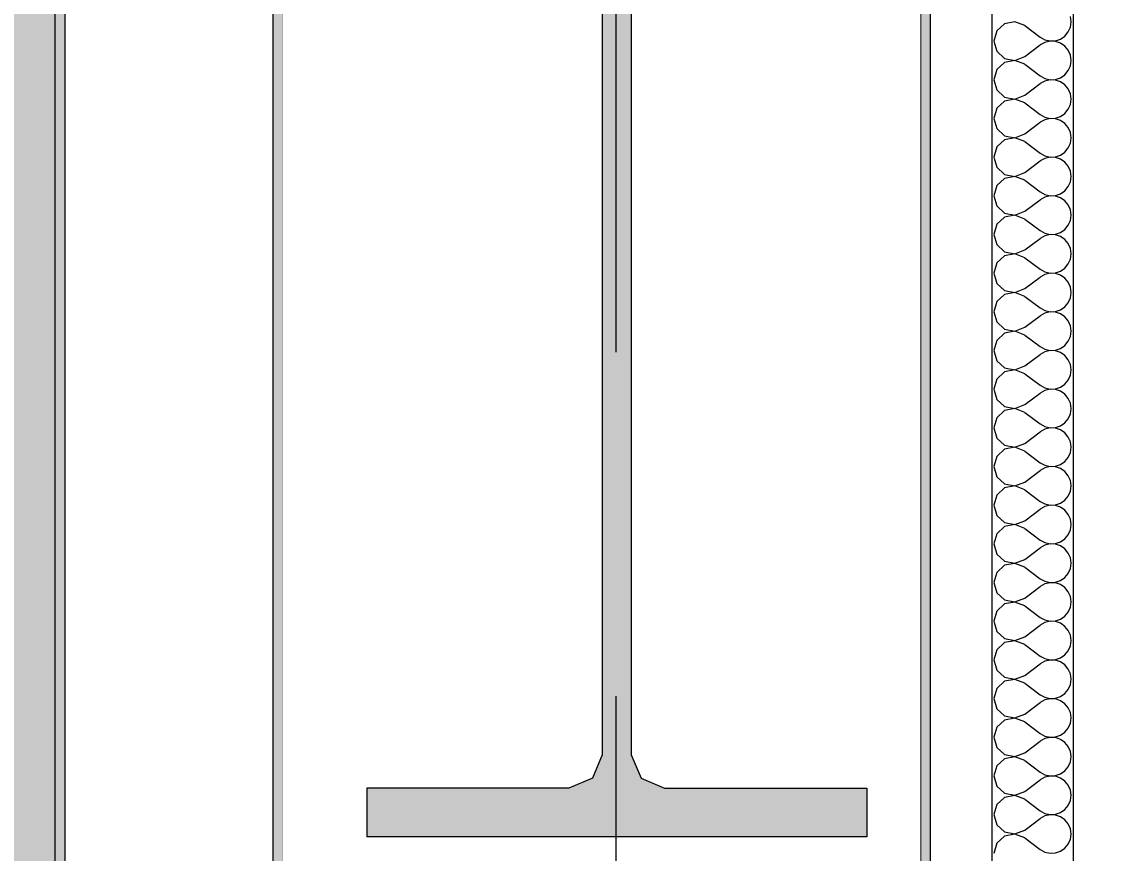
# Model space of a CAD drawing. Header units: millimetres. Extents: x -48147 to 1414029, y -496296 to 18123.
# Drawn here: x 1377105.5 to 1377439.4, y -479599.8 to -479343.9 of the extents above; entities that cross this region are included whole.
import ezdxf
from ezdxf.enums import TextEntityAlignment as Align

# ---------------------------------------------------------------- set-up
doc = ezdxf.new("R2010")
doc.units = ezdxf.units.MM
doc.header["$MEASUREMENT"] = 0
doc.linetypes.add('Double Dashed', pattern=[546.805537, 264.583325, -105.833328, 70.555556, -105.833328])
doc.linetypes.add('Wipeout_Contour', pattern=[1000, 0, -1000])
for name, color, linetype in [('A-25-M_Wall_Int', 7, 'Continuous'), ('New_A-15-MG_Structural_Grid_Phase_2', 7, 'Continuous'), ('New_A-25-M_Wall_Int', 7, 'Continuous'), ('New_A-95-D_1_20', 7, 'Continuous'), ('S-280-M_COLUMN.IFC Import', 7, 'Continuous'), ('S-280-M_STRUCT_FRAME.IFC Import', 7, 'Continuous')]:
    doc.layers.add(name, color=color, linetype=linetype)
for name, color, linetype, lineweight in [('A-25-M_Wall_Int_Pen_No__1', 7, 'Continuous', 13), ('New_A-25-M_Wall_Int_Pen_No__1', 7, 'Continuous', 13), ('New_A-95-D_1_20_Pen_No__1', 7, 'Continuous', 13), ('S-280-M_STRUCT_FRAME.IFC Import_Pen_No__1', 7, 'Continuous', 13), ('S-280-M_STRUCT_FRAME.IFC Import_Pen_No__160', 5, 'Continuous', 200), ('S-280-M_STRUCT_FRAME.IFC Import_Pen_No__90', 8, 'Continuous', 20)]:
    doc.layers.add(name, color=color, linetype=linetype, lineweight=lineweight)
for name, color, linetype, lineweight, true_color in [('A-25-M_Wall_Int_Pen_No__107', 7, 'Continuous', 15, 0xa6a6a6), ('New_A-15-MG_Structural_Grid_Phase_2_Pen_No__222', 7, 'Continuous', 13, 0x65af33), ('New_A-25-M_Wall_Int_Pen_No__107', 7, 'Continuous', 15, 0xa6a6a6)]:
    doc.layers.add(name, color=color, linetype=linetype, lineweight=lineweight, true_color=true_color)
doc.styles.add('GENERATED_STYLE_1', font='')
doc.styles.add('GENERATED_STYLE_2', font='')
doc.styles.get('GENERATED_STYLE_1').set_extended_font_data('Arial')
doc.styles.get('GENERATED_STYLE_2').set_extended_font_data('Swis721 BT')
doc.dimstyles.new('GENERATED_STYLE__4', dxfattribs={"dimtxt": 125, "dimasz": 47.5, "dimexe": 0.18, "dimexo": 50, "dimgap": 0.09, "dimtad": 1, "dimdec": 0, "dimzin": 0, "dimdsep": 46, "dimtxsty": 'GENERATED_STYLE_1', "dimblk": 'ARROWHEAD_2', "dimblk1": 'ARROWHEAD_2', "dimblk2": 'ARROWHEAD_2', "dimcen": 0.09, "dimclrd": 7, "dimclre": 7, "dimclrt": 7, "dimadec": 0, "dimazin": 0, "dimtfac": 1, "dimtdec": 4, "dimtmove": 0, "dimatfit": 3, "dimfxl": 1, "dimtolj": 1, "dimtzin": 0, "dimarcsym": 0})

# ---------------------------------------------------------------- blocks, each defined once
blk = doc.blocks.new('Section Elem_409_2', base_point=(1372879, -490836.73))
at = {"layer": 'A-25-M_Wall_Int_Pen_No__107', "linetype": 'Continuous'}
blk.add_hatch(color=256, dxfattribs=at).paths.add_polyline_path([(1377115.68, -479136.73), (1377100.68, -479136.73), (1377100.68, -479736.73), (1377115.68, -479736.73)])
at = {"layer": 'A-25-M_Wall_Int_Pen_No__107', "linetype": 'Continuous', "lineweight": 0, "true_color": 0x535353}
blk.add_hatch(color=251, dxfattribs=at).paths.add_polyline_path([(1377182.68, -482736.73), (1377185.68, -482736.73), (1377185.68, -479136.73), (1377182.68, -479136.73)])
at = {"layer": 'A-25-M_Wall_Int_Pen_No__1', "linetype": 'Continuous'}
for p, q in [((1377115.68, -479136.73), (1377115.68, -479736.73)), ((1377185.68, -479136.73), (1377185.68, -479736.73))]:
    blk.add_line(p, q, dxfattribs=at)
at = {"color": 254, "linetype": 'Wipeout_Contour', "lineweight": 0, "ltscale": 5834856.666910468}
blk.add_wipeout([(1377118.68, -482736.73), (1377182.68, -482736.73), (1377182.68, -479136.73), (1377118.68, -479136.73)], dxfattribs=at).dxf.layer = 'A-25-M_Wall_Int'
at = {"layer": 'A-25-M_Wall_Int_Pen_No__107', "linetype": 'Continuous', "lineweight": 0, "true_color": 0x535353}
blk.add_hatch(color=251, dxfattribs=at).paths.add_polyline_path([(1377115.68, -479761.73), (1377115.68, -482736.73), (1377118.68, -482736.73), (1377118.68, -479136.73), (1377115.68, -479136.73), (1377115.68, -479736.73)])
at = {"layer": 'A-25-M_Wall_Int_Pen_No__1', "linetype": 'Continuous'}
for p, q in [((1377118.68, -479136.73), (1377118.68, -482736.73)), ((1377182.68, -479136.73), (1377182.68, -482736.73))]:
    blk.add_line(p, q, dxfattribs=at)
blk = doc.blocks.new('*X441', base_point=(1372879, -490836.73))
at = {"layer": 'New_A-25-M_Wall_Int_Pen_No__107', "linetype": 'Continuous'}
for p, q in [((1377428.31, -479343.88), (1377428.08, -479342.25)), ((1377407.79, -479344.5), (1377405.39, -479346.7)), ((1377410.99, -479343.9), (1377407.79, -479344.5)), ((1377414.02, -479345.07), (1377410.99, -479343.9)), ((1377414.02, -479345.07), (1377418.79, -479348.64)), ((1377427.42, -479347), (1377428.08, -479345.5)), ((1377428.08, -479345.5), (1377428.31, -479343.88)), ((1377405.39, -479346.7), (1377404.5, -479349.83)), ((1377404.5, -479349.83), (1377405.39, -479352.96)), ((1377418.79, -479348.64), (1377420.22, -479349.43)), ((1377420.22, -479349.43), (1377421.82, -479349.8)), ((1377421.82, -479349.85), (1377420.22, -479350.22)), ((1377421.82, -479349.8), (1377423.46, -479349.72)), ((1377423.46, -479349.93), (1377421.82, -479349.85)), ((1377423.46, -479349.72), (1377425.02, -479349.2)), ((1377425.02, -479350.46), (1377423.46, -479349.93)), ((1377425.02, -479349.2), (1377426.37, -479348.27)), ((1377426.37, -479348.27), (1377427.42, -479347)), ((1377405.39, -479352.96), (1377407.79, -479355.15)), ((1377414.02, -479354.59), (1377418.79, -479351.02)), ((1377420.22, -479350.22), (1377418.79, -479351.02)), ((1377426.37, -479351.39), (1377425.02, -479350.46)), ((1377427.42, -479352.65), (1377426.37, -479351.39)), ((1377428.08, -479354.15), (1377427.42, -479352.65)), ((1377407.79, -479356.41), (1377405.39, -479358.6)), ((1377407.79, -479355.15), (1377410.99, -479355.76)), ((1377410.99, -479355.8), (1377407.79, -479356.41)), ((1377410.99, -479355.76), (1377414.02, -479354.59)), ((1377414.02, -479356.97), (1377410.99, -479355.8)), ((1377428.31, -479355.78), (1377428.08, -479354.15)), ((1377428.08, -479357.41), (1377428.31, -479355.78)), ((1377405.39, -479358.6), (1377404.5, -479361.73)), ((1377414.02, -479356.97), (1377418.79, -479360.54)), ((1377426.37, -479360.17), (1377427.42, -479358.91)), ((1377427.42, -479358.91), (1377428.08, -479357.41)), ((1377404.5, -479361.73), (1377405.39, -479364.86)), ((1377414.02, -479366.49), (1377418.79, -479362.92)), ((1377418.79, -479360.54), (1377420.22, -479361.34)), ((1377420.22, -479362.13), (1377418.79, -479362.92)), ((1377420.22, -479361.34), (1377421.82, -479361.71)), ((1377421.82, -479361.76), (1377420.22, -479362.13)), ((1377421.82, -479361.71), (1377423.46, -479361.63)), ((1377423.46, -479361.84), (1377421.82, -479361.76)), ((1377423.46, -479361.63), (1377425.02, -479361.1)), ((1377425.02, -479362.36), (1377423.46, -479361.84)), ((1377425.02, -479361.1), (1377426.37, -479360.17)), ((1377426.37, -479363.29), (1377425.02, -479362.36)), ((1377427.42, -479364.56), (1377426.37, -479363.29)), ((1377405.39, -479364.86), (1377407.79, -479367.06)), ((1377410.99, -479367.66), (1377414.02, -479366.49)), ((1377428.08, -479366.06), (1377427.42, -479364.56)), ((1377428.31, -479367.68), (1377428.08, -479366.06)), ((1377407.79, -479368.31), (1377405.39, -479370.51)), ((1377407.79, -479367.06), (1377410.99, -479367.66)), ((1377410.99, -479367.71), (1377407.79, -479368.31)), ((1377414.02, -479368.88), (1377410.99, -479367.71)), ((1377414.02, -479368.88), (1377418.79, -479372.45)), ((1377427.42, -479370.81), (1377428.08, -479369.31)), ((1377428.08, -479369.31), (1377428.31, -479367.68)), ((1377405.39, -479370.51), (1377404.5, -479373.64)), ((1377418.79, -479372.45), (1377420.22, -479373.24)), ((1377420.22, -479373.24), (1377421.82, -479373.61)), ((1377423.46, -479373.53), (1377425.02, -479373.01)), ((1377425.02, -479373.01), (1377426.37, -479372.08)), ((1377426.37, -479372.08), (1377427.42, -479370.81)), ((1377404.5, -479373.64), (1377405.39, -479376.77)), ((1377414.02, -479378.4), (1377418.79, -479374.83)), ((1377420.22, -479374.03), (1377418.79, -479374.83)), ((1377421.82, -479373.66), (1377420.22, -479374.03)), ((1377421.82, -479373.61), (1377423.46, -479373.53)), ((1377423.46, -479373.74), (1377421.82, -479373.66)), ((1377425.02, -479374.27), (1377423.46, -479373.74)), ((1377426.37, -479375.2), (1377425.02, -479374.27)), ((1377427.42, -479376.46), (1377426.37, -479375.2)), ((1377428.08, -479377.96), (1377427.42, -479376.46)), ((1377405.39, -479376.77), (1377407.79, -479378.96)), ((1377407.79, -479378.96), (1377410.99, -479379.57)), ((1377410.99, -479379.61), (1377407.79, -479380.22)), ((1377410.99, -479379.57), (1377414.02, -479378.4)), ((1377414.02, -479380.78), (1377410.99, -479379.61)), ((1377428.31, -479379.59), (1377428.08, -479377.96)), ((1377428.08, -479381.22), (1377428.31, -479379.59)), ((1377405.39, -479382.41), (1377404.5, -479385.54)), ((1377407.79, -479380.22), (1377405.39, -479382.41)), ((1377414.02, -479380.78), (1377418.79, -479384.35)), ((1377426.37, -479383.98), (1377427.42, -479382.72)), ((1377427.42, -479382.72), (1377428.08, -479381.22)), ((1377404.5, -479385.54), (1377405.39, -479388.67)), ((1377414.02, -479390.3), (1377418.79, -479386.73)), ((1377418.79, -479384.35), (1377420.22, -479385.15)), ((1377420.22, -479385.94), (1377418.79, -479386.73)), ((1377420.22, -479385.15), (1377421.82, -479385.52)), ((1377421.82, -479385.57), (1377420.22, -479385.94)), ((1377421.82, -479385.52), (1377423.46, -479385.44)), ((1377423.46, -479385.65), (1377421.82, -479385.57)), ((1377423.46, -479385.44), (1377425.02, -479384.91)), ((1377425.02, -479386.17), (1377423.46, -479385.65)), ((1377425.02, -479384.91), (1377426.37, -479383.98)), ((1377426.37, -479387.1), (1377425.02, -479386.17)), ((1377405.39, -479388.67), (1377407.79, -479390.87)), ((1377427.42, -479388.36), (1377426.37, -479387.1)), ((1377428.08, -479389.87), (1377427.42, -479388.36)), ((1377428.31, -479391.49), (1377428.08, -479389.87)), ((1377407.79, -479392.12), (1377405.39, -479394.32)), ((1377407.79, -479390.87), (1377410.99, -479391.47)), ((1377410.99, -479391.52), (1377407.79, -479392.12)), ((1377410.99, -479391.47), (1377414.02, -479390.3)), ((1377414.02, -479392.68), (1377410.99, -479391.52)), ((1377414.02, -479392.68), (1377418.79, -479396.26)), ((1377427.42, -479394.62), (1377428.08, -479393.12)), ((1377428.08, -479393.12), (1377428.31, -479391.49)), ((1377405.39, -479394.32), (1377404.5, -479397.45)), ((1377418.79, -479396.26), (1377420.22, -479397.05)), ((1377425.02, -479396.82), (1377426.37, -479395.89)), ((1377426.37, -479395.89), (1377427.42, -479394.62)), ((1377404.5, -479397.45), (1377405.39, -479400.58)), ((1377414.02, -479402.21), (1377418.79, -479398.64)), ((1377420.22, -479397.84), (1377418.79, -479398.64)), ((1377420.22, -479397.05), (1377421.82, -479397.42)), ((1377421.82, -479397.47), (1377420.22, -479397.84)), ((1377421.82, -479397.42), (1377423.46, -479397.34)), ((1377423.46, -479397.55), (1377421.82, -479397.47)), ((1377423.46, -479397.34), (1377425.02, -479396.82)), ((1377425.02, -479398.08), (1377423.46, -479397.55)), ((1377426.37, -479399.01), (1377425.02, -479398.08)), ((1377427.42, -479400.27), (1377426.37, -479399.01)), ((1377405.39, -479400.58), (1377407.79, -479402.77)), ((1377407.79, -479402.77), (1377410.99, -479403.38)), ((1377410.99, -479403.42), (1377407.79, -479404.03)), ((1377410.99, -479403.38), (1377414.02, -479402.21)), ((1377414.02, -479404.59), (1377410.99, -479403.42)), ((1377428.08, -479401.77), (1377427.42, -479400.27)), ((1377428.31, -479403.4), (1377428.08, -479401.77)), ((1377428.08, -479405.03), (1377428.31, -479403.4)), ((1377405.39, -479406.22), (1377404.5, -479409.35)), ((1377407.79, -479404.03), (1377405.39, -479406.22)), ((1377414.02, -479404.59), (1377418.79, -479408.16)), ((1377426.37, -479407.79), (1377427.42, -479406.53)), ((1377427.42, -479406.53), (1377428.08, -479405.03)), ((1377404.5, -479409.35), (1377405.39, -479412.48)), ((1377418.79, -479408.16), (1377420.22, -479408.96)), ((1377420.22, -479409.75), (1377418.79, -479410.54)), ((1377420.22, -479408.96), (1377421.82, -479409.33)), ((1377421.82, -479409.38), (1377420.22, -479409.75)), ((1377421.82, -479409.33), (1377423.46, -479409.25)), ((1377423.46, -479409.46), (1377421.82, -479409.38)), ((1377423.46, -479409.25), (1377425.02, -479408.72)), ((1377425.02, -479409.98), (1377423.46, -479409.46)), ((1377425.02, -479408.72), (1377426.37, -479407.79)), ((1377426.37, -479410.91), (1377425.02, -479409.98)), ((1377405.39, -479412.48), (1377407.79, -479414.68)), ((1377414.02, -479414.11), (1377418.79, -479410.54)), ((1377427.42, -479412.17), (1377426.37, -479410.91)), ((1377428.08, -479413.68), (1377427.42, -479412.17)), ((1377407.79, -479415.93), (1377405.39, -479418.13)), ((1377407.79, -479414.68), (1377410.99, -479415.28)), ((1377410.99, -479415.33), (1377407.79, -479415.93)), ((1377410.99, -479415.28), (1377414.02, -479414.11)), ((1377414.02, -479416.49), (1377410.99, -479415.33)), ((1377414.02, -479416.49), (1377418.79, -479420.07)), ((1377428.31, -479415.3), (1377428.08, -479413.68)), ((1377428.08, -479416.93), (1377428.31, -479415.3)), ((1377405.39, -479418.13), (1377404.5, -479421.26)), ((1377418.79, -479420.07), (1377420.22, -479420.86)), ((1377425.02, -479420.63), (1377426.37, -479419.7)), ((1377426.37, -479419.7), (1377427.42, -479418.43)), ((1377427.42, -479418.43), (1377428.08, -479416.93)), ((1377404.5, -479421.26), (1377405.39, -479424.39)), ((1377414.02, -479426.02), (1377418.79, -479422.45)), ((1377420.22, -479421.65), (1377418.79, -479422.45)), ((1377420.22, -479420.86), (1377421.82, -479421.23)), ((1377421.82, -479421.28), (1377420.22, -479421.65)), ((1377421.82, -479421.23), (1377423.46, -479421.15)), ((1377423.46, -479421.36), (1377421.82, -479421.28)), ((1377423.46, -479421.15), (1377425.02, -479420.63)), ((1377425.02, -479421.88), (1377423.46, -479421.36)), ((1377426.37, -479422.81), (1377425.02, -479421.88)), ((1377427.42, -479424.08), (1377426.37, -479422.81)), ((1377405.39, -479424.39), (1377407.79, -479426.58)), ((1377407.79, -479426.58), (1377410.99, -479427.18)), ((1377410.99, -479427.18), (1377414.02, -479426.02)), ((1377428.08, -479425.58), (1377427.42, -479424.08)), ((1377428.31, -479427.21), (1377428.08, -479425.58)), ((1377405.39, -479430.03), (1377404.5, -479433.16)), ((1377407.79, -479427.84), (1377405.39, -479430.03)), ((1377410.99, -479427.23), (1377407.79, -479427.84)), ((1377414.02, -479428.4), (1377410.99, -479427.23)), ((1377414.02, -479428.4), (1377418.79, -479431.97)), ((1377427.42, -479430.34), (1377428.08, -479428.84)), ((1377428.08, -479428.84), (1377428.31, -479427.21)), ((1377404.5, -479433.16), (1377405.39, -479436.29)), ((1377418.79, -479431.97), (1377420.22, -479432.77)), ((1377420.22, -479432.77), (1377421.82, -479433.14)), ((1377421.82, -479433.19), (1377420.22, -479433.56)), ((1377421.82, -479433.14), (1377423.46, -479433.06)), ((1377423.46, -479433.26), (1377421.82, -479433.19)), ((1377423.46, -479433.06), (1377425.02, -479432.53)), ((1377425.02, -479433.79), (1377423.46, -479433.26)), ((1377425.02, -479432.53), (1377426.37, -479431.6)), ((1377426.37, -479431.6), (1377427.42, -479430.34)), ((1377405.39, -479436.29), (1377407.79, -479438.48)), ((1377414.02, -479437.92), (1377418.79, -479434.35)), ((1377420.22, -479433.56), (1377418.79, -479434.35)), ((1377426.37, -479434.72), (1377425.02, -479433.79)), ((1377427.42, -479435.98), (1377426.37, -479434.72)), ((1377428.08, -479437.49), (1377427.42, -479435.98)), ((1377407.79, -479439.74), (1377405.39, -479441.94)), ((1377407.79, -479438.48), (1377410.99, -479439.09)), ((1377410.99, -479439.14), (1377407.79, -479439.74)), ((1377410.99, -479439.09), (1377414.02, -479437.92)), ((1377414.02, -479440.3), (1377410.99, -479439.14)), ((1377428.31, -479439.11), (1377428.08, -479437.49)), ((1377428.08, -479440.74), (1377428.31, -479439.11)), ((1377405.39, -479441.94), (1377404.5, -479445.07)), ((1377414.02, -479440.3), (1377418.79, -479443.88)), ((1377425.02, -479444.44), (1377426.37, -479443.51)), ((1377426.37, -479443.51), (1377427.42, -479442.24)), ((1377427.42, -479442.24), (1377428.08, -479440.74)), ((1377404.5, -479445.07), (1377405.39, -479448.2)), ((1377414.02, -479449.83), (1377418.79, -479446.26)), ((1377418.79, -479443.88), (1377420.22, -479444.67)), ((1377420.22, -479445.46), (1377418.79, -479446.26)), ((1377420.22, -479444.67), (1377421.82, -479445.04)), ((1377421.82, -479445.09), (1377420.22, -479445.46)), ((1377421.82, -479445.04), (1377423.46, -479444.96)), ((1377423.46, -479445.17), (1377421.82, -479445.09)), ((1377423.46, -479444.96), (1377425.02, -479444.44)), ((1377425.02, -479445.69), (1377423.46, -479445.17)), ((1377426.37, -479446.62), (1377425.02, -479445.69)), ((1377427.42, -479447.89), (1377426.37, -479446.62)), ((1377405.39, -479448.2), (1377407.79, -479450.39)), ((1377410.99, -479450.99), (1377414.02, -479449.83)), ((1377428.08, -479449.39), (1377427.42, -479447.89)), ((1377428.31, -479451.02), (1377428.08, -479449.39)), ((1377407.79, -479451.65), (1377405.39, -479453.84)), ((1377407.79, -479450.39), (1377410.99, -479450.99)), ((1377410.99, -479451.04), (1377407.79, -479451.65)), ((1377414.02, -479452.21), (1377410.99, -479451.04)), ((1377414.02, -479452.21), (1377418.79, -479455.78)), ((1377427.42, -479454.15), (1377428.08, -479452.64)), ((1377428.08, -479452.64), (1377428.31, -479451.02)), ((1377405.39, -479453.84), (1377404.5, -479456.97)), ((1377418.79, -479455.78), (1377420.22, -479456.57)), ((1377420.22, -479456.57), (1377421.82, -479456.95)), ((1377421.82, -479456.95), (1377423.46, -479456.87)), ((1377423.46, -479456.87), (1377425.02, -479456.34)), ((1377425.02, -479456.34), (1377426.37, -479455.41)), ((1377426.37, -479455.41), (1377427.42, -479454.15)), ((1377404.5, -479456.97), (1377405.39, -479460.1)), ((1377405.39, -479460.1), (1377407.79, -479462.29)), ((1377414.02, -479461.73), (1377418.79, -479458.16)), ((1377420.22, -479457.37), (1377418.79, -479458.16)), ((1377421.82, -479456.99), (1377420.22, -479457.37)), ((1377423.46, -479457.07), (1377421.82, -479456.99)), ((1377425.02, -479457.6), (1377423.46, -479457.07)), ((1377426.37, -479458.53), (1377425.02, -479457.6)), ((1377427.42, -479459.79), (1377426.37, -479458.53)), ((1377428.08, -479461.3), (1377427.42, -479459.79)), ((1377407.79, -479463.55), (1377405.39, -479465.75)), ((1377407.79, -479462.29), (1377410.99, -479462.9)), ((1377410.99, -479462.95), (1377407.79, -479463.55)), ((1377410.99, -479462.9), (1377414.02, -479461.73)), ((1377414.02, -479464.11), (1377410.99, -479462.95)), ((1377428.31, -479462.92), (1377428.08, -479461.3)), ((1377428.08, -479464.55), (1377428.31, -479462.92)), ((1377405.39, -479465.75), (1377404.5, -479468.88)), ((1377414.02, -479464.11), (1377418.79, -479467.68)), ((1377426.37, -479467.32), (1377427.42, -479466.05)), ((1377427.42, -479466.05), (1377428.08, -479464.55)), ((1377404.5, -479468.88), (1377405.39, -479472)), ((1377414.02, -479473.64), (1377418.79, -479470.07)), ((1377418.79, -479467.68), (1377420.22, -479468.48)), ((1377420.22, -479469.27), (1377418.79, -479470.07)), ((1377420.22, -479468.48), (1377421.82, -479468.85)), ((1377421.82, -479468.9), (1377420.22, -479469.27)), ((1377421.82, -479468.85), (1377423.46, -479468.77)), ((1377423.46, -479468.98), (1377421.82, -479468.9)), ((1377423.46, -479468.77), (1377425.02, -479468.25)), ((1377425.02, -479469.5), (1377423.46, -479468.98)), ((1377425.02, -479468.25), (1377426.37, -479467.32)), ((1377426.37, -479470.43), (1377425.02, -479469.5)), ((1377405.39, -479472), (1377407.79, -479474.2)), ((1377427.42, -479471.7), (1377426.37, -479470.43)), ((1377428.08, -479473.2), (1377427.42, -479471.7)), ((1377428.31, -479474.83), (1377428.08, -479473.2)), ((1377407.79, -479475.46), (1377405.39, -479477.65)), ((1377407.79, -479474.2), (1377410.99, -479474.8)), ((1377410.99, -479474.85), (1377407.79, -479475.46)), ((1377410.99, -479474.8), (1377414.02, -479473.64)), ((1377414.02, -479476.02), (1377410.99, -479474.85)), ((1377414.02, -479476.02), (1377418.79, -479479.59)), ((1377427.42, -479477.96), (1377428.08, -479476.45)), ((1377428.08, -479476.45), (1377428.31, -479474.83)), ((1377405.39, -479477.65), (1377404.5, -479480.78)), ((1377418.79, -479479.59), (1377420.22, -479480.38)), ((1377423.46, -479480.68), (1377425.02, -479480.15)), ((1377425.02, -479480.15), (1377426.37, -479479.22)), ((1377426.37, -479479.22), (1377427.42, -479477.96)), ((1377404.5, -479480.78), (1377405.39, -479483.91)), ((1377414.02, -479485.54), (1377418.79, -479481.97)), ((1377420.22, -479481.18), (1377418.79, -479481.97)), ((1377420.22, -479480.38), (1377421.82, -479480.76)), ((1377421.82, -479480.8), (1377420.22, -479481.18)), ((1377421.82, -479480.76), (1377423.46, -479480.68)), ((1377423.46, -479480.88), (1377421.82, -479480.8)), ((1377425.02, -479481.41), (1377423.46, -479480.88)), ((1377426.37, -479482.34), (1377425.02, -479481.41)), ((1377427.42, -479483.6), (1377426.37, -479482.34)), ((1377428.08, -479485.11), (1377427.42, -479483.6)), ((1377405.39, -479483.91), (1377407.79, -479486.1)), ((1377407.79, -479486.1), (1377410.99, -479486.71)), ((1377410.99, -479486.76), (1377407.79, -479487.36)), ((1377410.99, -479486.71), (1377414.02, -479485.54)), ((1377414.02, -479487.92), (1377410.99, -479486.76)), ((1377428.31, -479486.73), (1377428.08, -479485.11)), ((1377428.08, -479488.36), (1377428.31, -479486.73)), ((1377405.39, -479489.56), (1377404.5, -479492.68)), ((1377407.79, -479487.36), (1377405.39, -479489.56)), ((1377414.02, -479487.92), (1377418.79, -479491.49)), ((1377426.37, -479491.13), (1377427.42, -479489.86)), ((1377427.42, -479489.86), (1377428.08, -479488.36)), ((1377404.5, -479492.68), (1377405.39, -479495.81)), ((1377418.79, -479491.49), (1377420.22, -479492.29)), ((1377420.22, -479493.08), (1377418.79, -479493.88)), ((1377420.22, -479492.29), (1377421.82, -479492.66)), ((1377421.82, -479492.71), (1377420.22, -479493.08)), ((1377421.82, -479492.66), (1377423.46, -479492.58)), ((1377423.46, -479492.79), (1377421.82, -479492.71)), ((1377423.46, -479492.58), (1377425.02, -479492.06)), ((1377425.02, -479493.31), (1377423.46, -479492.79)), ((1377425.02, -479492.06), (1377426.37, -479491.13)), ((1377426.37, -479494.24), (1377425.02, -479493.31)), ((1377405.39, -479495.81), (1377407.79, -479498.01)), ((1377414.02, -479497.45), (1377418.79, -479493.88)), ((1377427.42, -479495.51), (1377426.37, -479494.24)), ((1377428.08, -479497.01), (1377427.42, -479495.51)), ((1377407.79, -479499.27), (1377405.39, -479501.46)), ((1377407.79, -479498.01), (1377410.99, -479498.61)), ((1377410.99, -479498.66), (1377407.79, -479499.27)), ((1377410.99, -479498.61), (1377414.02, -479497.45)), ((1377414.02, -479499.83), (1377410.99, -479498.66)), ((1377414.02, -479499.83), (1377418.79, -479503.4)), ((1377427.42, -479501.77), (1377428.08, -479500.26)), ((1377428.31, -479498.64), (1377428.08, -479497.01)), ((1377428.08, -479500.26), (1377428.31, -479498.64)), ((1377405.39, -479501.46), (1377404.5, -479504.59)), ((1377418.79, -479503.4), (1377420.22, -479504.19)), ((1377425.02, -479503.96), (1377426.37, -479503.03)), ((1377426.37, -479503.03), (1377427.42, -479501.77)), ((1377404.5, -479504.59), (1377405.39, -479507.72)), ((1377414.02, -479509.35), (1377418.79, -479505.78)), ((1377420.22, -479504.99), (1377418.79, -479505.78)), ((1377420.22, -479504.19), (1377421.82, -479504.57)), ((1377421.82, -479504.61), (1377420.22, -479504.99)), ((1377421.82, -479504.57), (1377423.46, -479504.49)), ((1377423.46, -479504.69), (1377421.82, -479504.61)), ((1377423.46, -479504.49), (1377425.02, -479503.96)), ((1377425.02, -479505.22), (1377423.46, -479504.69)), ((1377426.37, -479506.15), (1377425.02, -479505.22)), ((1377427.42, -479507.41), (1377426.37, -479506.15)), ((1377405.39, -479507.72), (1377407.79, -479509.91)), ((1377407.79, -479509.91), (1377410.99, -479510.52)), ((1377410.99, -479510.52), (1377414.02, -479509.35)), ((1377428.08, -479508.92), (1377427.42, -479507.41)), ((1377428.31, -479510.54), (1377428.08, -479508.92)), ((1377405.39, -479513.36), (1377404.5, -479516.49)), ((1377407.79, -479511.17), (1377405.39, -479513.36)), ((1377410.99, -479510.57), (1377407.79, -479511.17)), ((1377414.02, -479511.73), (1377410.99, -479510.57)), ((1377414.02, -479511.73), (1377418.79, -479515.3)), ((1377427.42, -479513.67), (1377428.08, -479512.17)), ((1377428.08, -479512.17), (1377428.31, -479510.54)), ((1377404.5, -479516.49), (1377405.39, -479519.62)), ((1377418.79, -479515.3), (1377420.22, -479516.1)), ((1377420.22, -479516.89), (1377418.79, -479517.68)), ((1377420.22, -479516.1), (1377421.82, -479516.47)), ((1377421.82, -479516.52), (1377420.22, -479516.89)), ((1377421.82, -479516.47), (1377423.46, -479516.39)), ((1377423.46, -479516.6), (1377421.82, -479516.52)), ((1377423.46, -479516.39), (1377425.02, -479515.87)), ((1377425.02, -479517.12), (1377423.46, -479516.6)), ((1377425.02, -479515.87), (1377426.37, -479514.94)), ((1377426.37, -479514.94), (1377427.42, -479513.67)), ((1377405.39, -479519.62), (1377407.79, -479521.82)), ((1377414.02, -479521.26), (1377418.79, -479517.68)), ((1377426.37, -479518.05), (1377425.02, -479517.12)), ((1377427.42, -479519.32), (1377426.37, -479518.05)), ((1377428.08, -479520.82), (1377427.42, -479519.32)), ((1377407.79, -479523.08), (1377405.39, -479525.27)), ((1377407.79, -479521.82), (1377410.99, -479522.42)), ((1377410.99, -479522.47), (1377407.79, -479523.08)), ((1377410.99, -479522.42), (1377414.02, -479521.26)), ((1377414.02, -479523.64), (1377410.99, -479522.47)), ((1377414.02, -479523.64), (1377418.79, -479527.21)), ((1377428.31, -479522.45), (1377428.08, -479520.82)), ((1377428.08, -479524.07), (1377428.31, -479522.45)), ((1377405.39, -479525.27), (1377404.5, -479528.4)), ((1377425.02, -479527.77), (1377426.37, -479526.84)), ((1377426.37, -479526.84), (1377427.42, -479525.58)), ((1377427.42, -479525.58), (1377428.08, -479524.07)), ((1377404.5, -479528.4), (1377405.39, -479531.53)), ((1377414.02, -479533.16), (1377418.79, -479529.59)), ((1377418.79, -479527.21), (1377420.22, -479528)), ((1377420.22, -479528.79), (1377418.79, -479529.59)), ((1377420.22, -479528), (1377421.82, -479528.38)), ((1377421.82, -479528.42), (1377420.22, -479528.79)), ((1377421.82, -479528.38), (1377423.46, -479528.3)), ((1377423.46, -479528.5), (1377421.82, -479528.42)), ((1377423.46, -479528.3), (1377425.02, -479527.77)), ((1377425.02, -479529.03), (1377423.46, -479528.5)), ((1377426.37, -479529.96), (1377425.02, -479529.03)), ((1377427.42, -479531.22), (1377426.37, -479529.96)), ((1377405.39, -479531.53), (1377407.79, -479533.72)), ((1377410.99, -479534.33), (1377414.02, -479533.16)), ((1377428.08, -479532.72), (1377427.42, -479531.22)), ((1377428.31, -479534.35), (1377428.08, -479532.72)), ((1377407.79, -479534.98), (1377405.39, -479537.17)), ((1377407.79, -479533.72), (1377410.99, -479534.33)), ((1377410.99, -479534.38), (1377407.79, -479534.98)), ((1377414.02, -479535.54), (1377410.99, -479534.38)), ((1377414.02, -479535.54), (1377418.79, -479539.11)), ((1377427.42, -479537.48), (1377428.08, -479535.98)), ((1377428.08, -479535.98), (1377428.31, -479534.35)), ((1377405.39, -479537.17), (1377404.5, -479540.3)), ((1377404.5, -479540.3), (1377405.39, -479543.43)), ((1377418.79, -479539.11), (1377420.22, -479539.91)), ((1377420.22, -479539.91), (1377421.82, -479540.28)), ((1377421.82, -479540.33), (1377420.22, -479540.7)), ((1377421.82, -479540.28), (1377423.46, -479540.2)), ((1377423.46, -479540.41), (1377421.82, -479540.33)), ((1377423.46, -479540.2), (1377425.02, -479539.68)), ((1377425.02, -479539.68), (1377426.37, -479538.75)), ((1377426.37, -479538.75), (1377427.42, -479537.48)), ((1377405.39, -479543.43), (1377407.79, -479545.63)), ((1377414.02, -479545.07), (1377418.79, -479541.49)), ((1377420.22, -479540.7), (1377418.79, -479541.49)), ((1377425.02, -479540.93), (1377423.46, -479540.41)), ((1377426.37, -479541.86), (1377425.02, -479540.93)), ((1377427.42, -479543.13), (1377426.37, -479541.86)), ((1377428.08, -479544.63), (1377427.42, -479543.13)), ((1377407.79, -479546.88), (1377405.39, -479549.08)), ((1377407.79, -479545.63), (1377410.99, -479546.23)), ((1377410.99, -479546.28), (1377407.79, -479546.88)), ((1377410.99, -479546.23), (1377414.02, -479545.07)), ((1377414.02, -479547.45), (1377410.99, -479546.28)), ((1377428.31, -479546.26), (1377428.08, -479544.63)), ((1377428.08, -479547.88), (1377428.31, -479546.26)), ((1377405.39, -479549.08), (1377404.5, -479552.21)), ((1377414.02, -479547.45), (1377418.79, -479551.02)), ((1377426.37, -479550.65), (1377427.42, -479549.39)), ((1377427.42, -479549.39), (1377428.08, -479547.88)), ((1377404.5, -479552.21), (1377405.39, -479555.34)), ((1377414.02, -479556.97), (1377418.79, -479553.4)), ((1377418.79, -479551.02), (1377420.22, -479551.81)), ((1377420.22, -479552.6), (1377418.79, -479553.4)), ((1377420.22, -479551.81), (1377421.82, -479552.18)), ((1377421.82, -479552.23), (1377420.22, -479552.6)), ((1377421.82, -479552.18), (1377423.46, -479552.1)), ((1377423.46, -479552.31), (1377421.82, -479552.23)), ((1377423.46, -479552.1), (1377425.02, -479551.58)), ((1377425.02, -479552.84), (1377423.46, -479552.31)), ((1377425.02, -479551.58), (1377426.37, -479550.65)), ((1377426.37, -479553.77), (1377425.02, -479552.84)), ((1377405.39, -479555.34), (1377407.79, -479557.53)), ((1377410.99, -479558.14), (1377414.02, -479556.97)), ((1377427.42, -479555.03), (1377426.37, -479553.77)), ((1377428.08, -479556.53), (1377427.42, -479555.03)), ((1377428.31, -479558.16), (1377428.08, -479556.53)), ((1377407.79, -479558.79), (1377405.39, -479560.98)), ((1377407.79, -479557.53), (1377410.99, -479558.14)), ((1377410.99, -479558.19), (1377407.79, -479558.79)), ((1377414.02, -479559.35), (1377410.99, -479558.19)), ((1377414.02, -479559.35), (1377418.79, -479562.92)), ((1377427.42, -479561.29), (1377428.08, -479559.79)), ((1377428.08, -479559.79), (1377428.31, -479558.16)), ((1377405.39, -479560.98), (1377404.5, -479564.11)), ((1377418.79, -479562.92), (1377420.22, -479563.72)), ((1377420.22, -479563.72), (1377421.82, -479564.09)), ((1377423.46, -479564.01), (1377425.02, -479563.48)), ((1377425.02, -479563.48), (1377426.37, -479562.55)), ((1377426.37, -479562.55), (1377427.42, -479561.29)), ((1377404.5, -479564.11), (1377405.39, -479567.24)), ((1377414.02, -479568.88), (1377418.79, -479565.3)), ((1377420.22, -479564.51), (1377418.79, -479565.3)), ((1377421.82, -479564.14), (1377420.22, -479564.51)), ((1377421.82, -479564.09), (1377423.46, -479564.01)), ((1377423.46, -479564.22), (1377421.82, -479564.14)), ((1377425.02, -479564.74), (1377423.46, -479564.22)), ((1377426.37, -479565.67), (1377425.02, -479564.74)), ((1377427.42, -479566.94), (1377426.37, -479565.67)), ((1377428.08, -479568.44), (1377427.42, -479566.94)), ((1377405.39, -479567.24), (1377407.79, -479569.44)), ((1377407.79, -479569.44), (1377410.99, -479570.04)), ((1377410.99, -479570.09), (1377407.79, -479570.69)), ((1377410.99, -479570.04), (1377414.02, -479568.88)), ((1377414.02, -479571.26), (1377410.99, -479570.09)), ((1377428.31, -479570.07), (1377428.08, -479568.44)), ((1377428.08, -479571.69), (1377428.31, -479570.07)), ((1377405.39, -479572.89), (1377404.5, -479576.02)), ((1377407.79, -479570.69), (1377405.39, -479572.89)), ((1377414.02, -479571.26), (1377418.79, -479574.83)), ((1377426.37, -479574.46), (1377427.42, -479573.2)), ((1377427.42, -479573.2), (1377428.08, -479571.69)), ((1377404.5, -479576.02), (1377405.39, -479579.15)), ((1377418.79, -479574.83), (1377420.22, -479575.62)), ((1377420.22, -479576.41), (1377418.79, -479577.21)), ((1377420.22, -479575.62), (1377421.82, -479575.99)), ((1377421.82, -479576.04), (1377420.22, -479576.41)), ((1377421.82, -479575.99), (1377423.46, -479575.91)), ((1377423.46, -479576.12), (1377421.82, -479576.04)), ((1377423.46, -479575.91), (1377425.02, -479575.39)), ((1377425.02, -479576.65), (1377423.46, -479576.12)), ((1377425.02, -479575.39), (1377426.37, -479574.46)), ((1377426.37, -479577.58), (1377425.02, -479576.65)), ((1377405.39, -479579.15), (1377407.79, -479581.34)), ((1377414.02, -479580.78), (1377418.79, -479577.21)), ((1377427.42, -479578.84), (1377426.37, -479577.58)), ((1377428.08, -479580.34), (1377427.42, -479578.84)), ((1377428.31, -479581.97), (1377428.08, -479580.34)), ((1377407.79, -479582.6), (1377405.39, -479584.79)), ((1377407.79, -479581.34), (1377410.99, -479581.95)), ((1377410.99, -479581.99), (1377407.79, -479582.6)), ((1377410.99, -479581.95), (1377414.02, -479580.78)), ((1377414.02, -479583.16), (1377410.99, -479581.99)), ((1377414.02, -479583.16), (1377418.79, -479586.73)), ((1377427.42, -479585.1), (1377428.08, -479583.6)), ((1377428.08, -479583.6), (1377428.31, -479581.97)), ((1377405.39, -479584.79), (1377404.5, -479587.92)), ((1377418.79, -479586.73), (1377420.22, -479587.53)), ((1377425.02, -479587.29), (1377426.37, -479586.36)), ((1377426.37, -479586.36), (1377427.42, -479585.1)), ((1377404.5, -479587.92), (1377405.39, -479591.05)), ((1377414.02, -479592.68), (1377418.79, -479589.11)), ((1377420.22, -479588.32), (1377418.79, -479589.11)), ((1377420.22, -479587.53), (1377421.82, -479587.9)), ((1377421.82, -479587.95), (1377420.22, -479588.32)), ((1377421.82, -479587.9), (1377423.46, -479587.82)), ((1377423.46, -479588.03), (1377421.82, -479587.95)), ((1377423.46, -479587.82), (1377425.02, -479587.29)), ((1377425.02, -479588.55), (1377423.46, -479588.03)), ((1377426.37, -479589.48), (1377425.02, -479588.55)), ((1377427.42, -479590.75), (1377426.37, -479589.48)), ((1377405.39, -479591.05), (1377407.79, -479593.25)), ((1377407.79, -479593.25), (1377410.99, -479593.85)), ((1377410.99, -479593.85), (1377414.02, -479592.68)), ((1377428.08, -479592.25), (1377427.42, -479590.75)), ((1377428.31, -479593.88), (1377428.08, -479592.25)), ((1377405.39, -479596.7), (1377404.5, -479599.83)), ((1377407.79, -479594.5), (1377405.39, -479596.7)), ((1377410.99, -479593.9), (1377407.79, -479594.5)), ((1377414.02, -479595.07), (1377410.99, -479593.9)), ((1377414.02, -479595.07), (1377418.79, -479598.64)), ((1377426.37, -479598.27), (1377427.42, -479597)), ((1377427.42, -479597), (1377428.08, -479595.5)), ((1377428.08, -479595.5), (1377428.31, -479593.88)), ((1377418.79, -479598.64), (1377420.22, -479599.43)), ((1377420.22, -479599.43), (1377421.82, -479599.8)), ((1377421.82, -479599.8), (1377423.46, -479599.72)), ((1377423.46, -479599.72), (1377425.02, -479599.2)), ((1377425.02, -479599.2), (1377426.37, -479598.27))]:
    blk.add_line(p, q, dxfattribs=at)
blk = doc.blocks.new('Section Elem_410_2', base_point=(1372879, -490836.73))
at = {"layer": 'New_A-25-M_Wall_Int_Pen_No__107', "linetype": 'Continuous', "lineweight": 0, "true_color": 0x535353}
blk.add_hatch(color=251, dxfattribs=at).paths.add_polyline_path([(1377381.91, -479136.73), (1377381.91, -482736.73), (1377384.91, -482736.73), (1377384.91, -479136.73)])
at = {"layer": 'New_A-25-M_Wall_Int_Pen_No__1', "linetype": 'Continuous'}
blk.add_line((1377381.91, -479136.73), (1377381.91, -482736.73), dxfattribs=at)
at = {"color": 254, "linetype": 'Wipeout_Contour', "lineweight": 0, "ltscale": 5835777.070774313}
blk.add_wipeout([(1377384.91, -482736.73), (1377403.91, -482736.73), (1377403.91, -479136.73), (1377384.91, -479136.73)], dxfattribs=at).dxf.layer = 'New_A-25-M_Wall_Int'
at = {"layer": 'New_A-25-M_Wall_Int_Pen_No__1', "linetype": 'Continuous'}
blk.add_line((1377384.91, -479136.73), (1377384.91, -482736.73), dxfattribs=at)
at = {"color": 254, "linetype": 'Wipeout_Contour', "lineweight": 0, "ltscale": 5835860.151980201}
blk.add_wipeout([(1377403.91, -482736.73), (1377428.91, -482736.73), (1377428.91, -479136.73), (1377403.91, -479136.73)], dxfattribs=at).dxf.layer = 'New_A-25-M_Wall_Int'
at = {"layer": 'New_A-25-M_Wall_Int_Pen_No__1', "linetype": 'Continuous'}
blk.add_line((1377403.91, -479136.73), (1377403.91, -482736.73), dxfattribs=at)
at = {"layer": 'New_A-25-M_Wall_Int'}
blk.add_blockref('*X441', (1372879, -490836.73), dxfattribs=at)
at = {"color": 254, "linetype": 'Wipeout_Contour', "lineweight": 0, "ltscale": 5835945.121523652}
blk.add_wipeout([(1377428.91, -482736.73), (1377448.91, -482736.73), (1377448.91, -479136.73), (1377428.91, -479136.73)], dxfattribs=at).dxf.layer = 'New_A-25-M_Wall_Int'
at = {"layer": 'New_A-25-M_Wall_Int_Pen_No__1', "linetype": 'Continuous'}
blk.add_line((1377428.91, -479136.73), (1377428.91, -482736.73), dxfattribs=at)
blk = doc.blocks.new('Section Elem_443_2', base_point=(1372879, -490836.73))
at = {"color": 254, "linetype": 'Wipeout_Contour', "lineweight": 0, "ltscale": 40835547.6600148}
blk.add_wipeout([(1377185.68, -482736.73), (1377381.91, -482736.73), (1377381.91, -479136.73), (1377365.39, -479136.73), (1377365.39, -479151.73), (1377303.19, -479151.73), (1377295.98, -479154.72), (1377292.99, -479161.93), (1377292.99, -479569.53), (1377295.98, -479576.74), (1377303.19, -479579.73), (1377365.39, -479579.73), (1377365.39, -479594.73), (1377211.59, -479594.73), (1377211.59, -479579.73), (1377273.79, -479579.73), (1377281, -479576.74), (1377283.99, -479569.53), (1377283.99, -479161.93), (1377281, -479154.72), (1377273.79, -479151.73), (1377211.59, -479151.73), (1377211.59, -479136.73), (1377185.68, -479136.73), (1377185.68, -479736.73), (1377317.02, -479736.73), (1377317.02, -479761.73), (1377185.68, -479761.73)], dxfattribs=at).dxf.layer = 'S-280-M_COLUMN.IFC Import'
blk = doc.blocks.new('Section Elem_535_2', base_point=(1372879, -490836.73))
at = {"layer": 'S-280-M_STRUCT_FRAME.IFC Import_Pen_No__160', "linetype": 'Continuous', "lineweight": 0, "true_color": 0x00007f}
blk.add_hatch(color=176, dxfattribs=at).paths.add_polyline_path([(1377211.59, -479594.73), (1377365.39, -479594.73), (1377365.39, -479579.73), (1377303.19, -479579.73), (1377295.98, -479576.74), (1377292.99, -479569.53), (1377292.99, -479161.93), (1377295.98, -479154.72), (1377303.19, -479151.73), (1377365.39, -479151.73), (1377365.39, -479136.73), (1377211.59, -479136.73), (1377211.59, -479151.73), (1377273.79, -479151.73), (1377281, -479154.72), (1377283.99, -479161.93), (1377283.99, -479569.53), (1377281, -479576.74), (1377273.79, -479579.73), (1377211.59, -479579.73)])
at = {"layer": 'S-280-M_STRUCT_FRAME.IFC Import_Pen_No__1', "linetype": 'Continuous'}
for p, q in [((1377211.59, -479579.73), (1377211.59, -479594.73)), ((1377365.39, -479579.73), (1377365.39, -479594.73)), ((1377365.39, -479594.73), (1377211.59, -479594.73))]:
    blk.add_line(p, q, dxfattribs=at)
at = {"layer": 'S-280-M_STRUCT_FRAME.IFC Import_Pen_No__1', "linetype": 'Continuous', "flags": 128}
for points in [[(1377281, -479154.72), (1377283.99, -479161.93), (1377283.99, -479569.53), (1377281, -479576.74)], [(1377295.98, -479154.72), (1377292.99, -479161.93), (1377292.99, -479569.53), (1377295.98, -479576.74)], [(1377281, -479576.74), (1377273.79, -479579.73), (1377211.59, -479579.73)], [(1377295.98, -479576.74), (1377303.19, -479579.73), (1377365.39, -479579.73)]]:
    blk.add_lwpolyline(points, dxfattribs=at)
at = {"layer": 'S-280-M_STRUCT_FRAME.IFC Import_Pen_No__90', "linetype": 'Continuous'}
blk.add_line((1377303.19, -479579.73), (1377303.19, -479579.73), dxfattribs=at)
blk = doc.blocks.new('Standard grid marker[2]_2', base_point=(1377288.27, -469432.1))
at = {"layer": 'New_A-15-MG_Structural_Grid_Phase_2_Pen_No__222', "linetype": 'Double Dashed'}
blk.add_line((1377288.27, -470432.1), (1377288.27, -493836.73), dxfattribs=at)
at = {"layer": 'New_A-15-MG_Structural_Grid_Phase_2_Pen_No__222', "style": 'GENERATED_STYLE_2'}
for tag, p in [('AC_MarkerText_1_0', (1377288.27, -469161.51)), ('AC_MarkerText_1_1', (1377288.27, -495066.14))]:
    blk.add_attdef(tag, text='', height=175, rotation=360, dxfattribs=at).set_placement(p, align=Align.MIDDLE_CENTER)
blk = doc.blocks.new('*D781', base_point=(1372879, -490836.73))
at = {"layer": 'New_A-95-D_1_20_Pen_No__1', "linetype": 'Continuous'}
for p, q in [((1367392.19, -478986.73), (1367392.19, -478956.17)), ((1367423.44, -479004.77), (1367360.94, -478968.69)), ((1367439.07, -478986.73), (1367345.32, -478986.73)), ((1367392.19, -482736.73), (1367392.19, -478986.73)), ((1367360.94, -482718.69), (1367423.44, -482754.77)), ((1367439.07, -482736.73), (1367345.32, -482736.73))]:
    blk.add_line(p, q, dxfattribs=at)
at = {"layer": 'New_A-95-D_1_20_Pen_No__1', "insert": (1367367.19, -481076.23), "char_height": 125, "attachment_point": 7, "rotation": 90, "style": 'GENERATED_STYLE_1'}
blk.add_mtext('\\A1;{\\fArial|b0|i0|c0|p34;3,750}', dxfattribs=at)
blk = doc.blocks.new('ARROWHEAD_2')
at = {"color": 0, "linetype": 'Continuous', "lineweight": 0}
for p, q in [((-0.3781, -0.655), (0.3781, 0.655)), ((0, 0), (-1, 0))]:
    blk.add_line(p, q, dxfattribs=at)

msp = doc.modelspace()

# ---------------------------------------------------------------- block references
at = {"layer": 'A-25-M_Wall_Int'}
msp.add_blockref('Section Elem_409_2', (1372879, -490836.73), dxfattribs=at)
at = {"layer": 'New_A-25-M_Wall_Int'}
msp.add_blockref('Section Elem_410_2', (1372879, -490836.73), dxfattribs=at)

# ---------------------------------------------------------------- next in the draw order: block references
at = {"layer": 'S-280-M_COLUMN.IFC Import'}
msp.add_blockref('Section Elem_443_2', (1372879, -490836.73), dxfattribs=at)

# ---------------------------------------------------------------- next in the draw order: block references
at = {"layer": 'New_A-15-MG_Structural_Grid_Phase_2', "color": 8, "linetype": 'Continuous', "lineweight": 15}
msp.add_blockref('Standard grid marker[2]_2', (1377288.27, -469432.1), dxfattribs=at)
at = {"layer": 'S-280-M_STRUCT_FRAME.IFC Import'}
msp.add_blockref('Section Elem_535_2', (1372879, -490836.73), dxfattribs=at)

# ---------------------------------------------------------------- next in the draw order: dimensions: what is measured, and where the dimension line sits
at = {"layer": 'New_A-95-D_1_20', "linetype": 'Continuous'}
dim = msp.add_linear_dim(base=(1367392.19, -478986.73), p1=(1383127.97, -482736.73), p2=(1383128.04, -478986.73), angle=90, dimstyle='GENERATED_STYLE__4', dxfattribs=at)
dim.commit()
dim.dimension.update_dxf_attribs({"geometry": '*D781', "text_midpoint": (1367304.69, -480839.08), "dimtype": 160, "text_rotation": 90})

doc.saveas('drawing.dxf')
